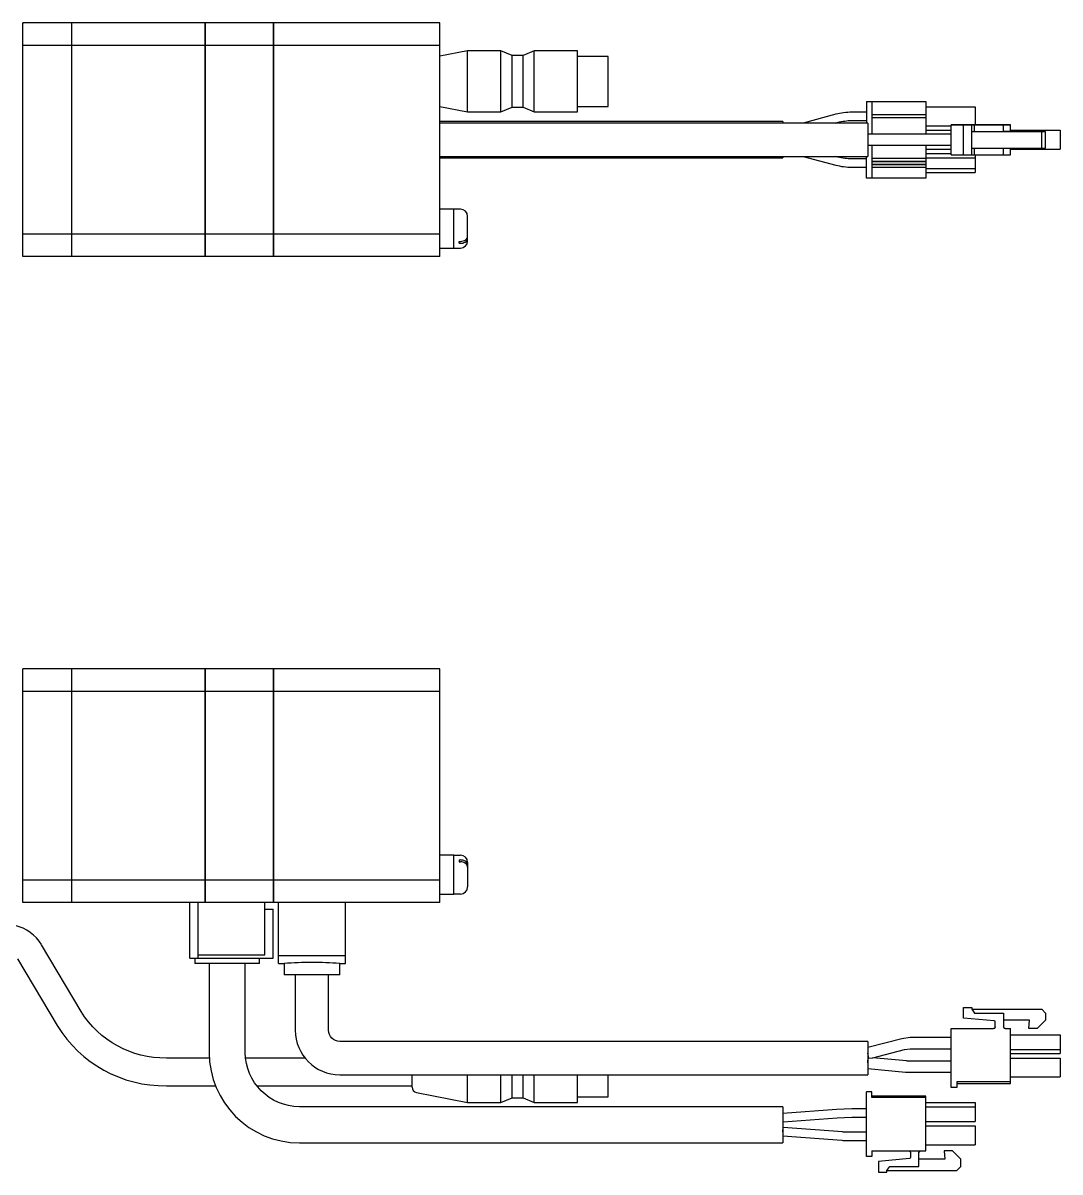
# Model space of a CAD drawing. Extents: x 0 to 874, y -8 to 516.
# Drawn here: x 243.1 to 429.7, y 309.1 to 515.9 of the extents above; entities that cross this region are included whole.
import ezdxf

# ---------------------------------------------------------------- set-up
doc = ezdxf.new("R2010")
doc.units = 0
doc.header["$LTSCALE"] = 0.5
doc.layers.add('MSM_CONTINUOUS', color=7, linetype='CONTINUOUS')

msp = doc.modelspace()

# ---------------------------------------------------------------- linework, layer by layer
at = {"layer": 'MSM_CONTINUOUS'}
for p, q in [((242.96, 515.86), (243.06, 515.76)), ((251.76, 515.86), (243.06, 515.86)), ((243.06, 473.86), (243.06, 515.86)), ((251.76, 515.86), (251.76, 473.86)), ((251.81, 515.81), (251.76, 515.81)), ((275.76, 515.86), (251.81, 515.86)), ((251.81, 515.86), (251.81, 473.86)), ((275.76, 515.86), (275.76, 473.86)), ((275.81, 515.81), (275.76, 515.81)), ((288.06, 515.86), (275.81, 515.86)), ((275.81, 515.86), (275.81, 473.86)), ((288.06, 515.86), (288.06, 473.86)), ((288.11, 515.81), (288.06, 515.81)), ((318.06, 515.86), (288.11, 515.86)), ((288.11, 515.86), (288.11, 473.86)), ((318.06, 473.86), (318.06, 515.86)), ((242.96, 511.36), (243.06, 511.32)), ((251.76, 511.83), (243.06, 511.83)), ((251.81, 511.58), (251.76, 511.58)), ((275.76, 511.83), (251.81, 511.83)), ((275.81, 511.58), (275.76, 511.58)), ((288.06, 511.83), (275.81, 511.83)), ((288.11, 511.58), (288.06, 511.58)), ((318.06, 511.83), (288.11, 511.83)), ((323.06, 510.86), (318.06, 509.88)), ((323.06, 499.86), (323.06, 510.86)), ((329.06, 510.86), (323.06, 510.86)), ((329.06, 499.86), (329.06, 510.86)), ((331.06, 510.01), (329.06, 510.86)), ((335.06, 510.86), (333.06, 510.01)), ((335.06, 499.86), (335.06, 510.86)), ((342.86, 510.86), (335.06, 510.86)), ((342.86, 499.86), (342.86, 510.86)), ((331.06, 500.71), (331.06, 510.01)), ((333.06, 510.01), (331.06, 510.01)), ((333.06, 500.71), (333.06, 510.01)), ((348.36, 509.86), (342.86, 509.86)), ((348.36, 500.86), (348.36, 509.86)), ((318.06, 500.85), (323.06, 499.86)), ((329.06, 499.86), (331.06, 500.71)), ((331.06, 500.71), (333.06, 500.71)), ((333.06, 500.71), (335.06, 499.86)), ((342.86, 500.86), (348.36, 500.86)), ((394.81, 501.76), (405.51, 501.76)), ((394.81, 501.76), (394.81, 497.86)), ((395.81, 501.76), (395.81, 495.86)), ((405.51, 501.76), (405.51, 495.86)), ((405.51, 500.76), (414.41, 500.76)), ((414.41, 500.76), (414.41, 497.56)), ((323.06, 499.86), (329.06, 499.86)), ((335.06, 499.86), (342.86, 499.86)), ((389.3, 499.43), (383.44, 497.86)), ((394.81, 499.81), (392.17, 499.81)), ((392.17, 498.31), (394.81, 498.31)), ((405.51, 499.31), (395.81, 499.31)), ((405.51, 498.81), (395.81, 498.81)), ((379.81, 498.11), (318.06, 498.11)), ((395.06, 497.86), (318.06, 497.86)), ((379.81, 498.11), (379.81, 497.86)), ((389.23, 497.86), (389.69, 497.99)), ((395.06, 497.86), (395.06, 491.86)), ((405.51, 497.36), (410.06, 497.36)), ((405.51, 496.56), (410.06, 496.56)), ((410.06, 497.56), (417.71, 497.56)), ((411.06, 497.56), (410.06, 497.56)), ((410.06, 492.16), (410.06, 497.56)), ((420.76, 497.56), (411.06, 497.56)), ((412.26, 497.56), (413.76, 497.56)), ((417.82, 497.56), (412.26, 497.56)), ((412.26, 492.16), (412.26, 497.56)), ((413.76, 497.56), (414.26, 497.56)), ((413.76, 492.16), (413.76, 497.56)), ((413.76, 496.36), (414.26, 496.36)), ((413.76, 496.36), (426.36, 496.36)), ((414.26, 497.56), (419.51, 497.56)), ((414.26, 496.36), (414.26, 497.56)), ((414.26, 496.36), (419.51, 496.36)), ((417.71, 497.56), (418.01, 497.56)), ((418.01, 497.56), (417.82, 497.56)), ((419.51, 497.56), (419.81, 497.56)), ((419.51, 496.36), (419.51, 497.56)), ((424.19, 496.36), (419.51, 496.36)), ((419.81, 496.36), (419.51, 496.36)), ((419.81, 497.56), (420.76, 497.56)), ((420.76, 496.36), (420.76, 497.56)), ((420.76, 496.56), (429.66, 496.56)), ((420.76, 496.56), (429.66, 496.56)), ((420.76, 496.56), (429.66, 496.56)), ((424.06, 496.36), (424.19, 496.36)), ((425.56, 496.36), (424.06, 496.36)), ((427.06, 496.36), (425.56, 496.36)), ((426.36, 496.36), (427.06, 496.36)), ((426.36, 493.36), (426.36, 496.36)), ((427.06, 493.36), (427.06, 496.36)), ((429.66, 496.56), (429.66, 493.16)), ((401.44, 495.86), (395.06, 495.86)), ((401.96, 495.86), (395.06, 495.86)), ((402.7, 495.86), (401.44, 495.86)), ((402.15, 495.86), (401.96, 495.86)), ((410.06, 495.86), (402.15, 495.86)), ((410.06, 495.86), (402.7, 495.86)), ((395.06, 493.86), (401.44, 493.86)), ((395.81, 493.86), (395.81, 487.96)), ((401.44, 493.86), (402.7, 493.86)), ((402.7, 493.86), (410.06, 493.86)), ((405.51, 493.86), (405.51, 487.96)), ((405.51, 493.16), (410.06, 493.16)), ((405.51, 492.36), (410.06, 492.36)), ((410.06, 492.16), (412.26, 492.16)), ((412.26, 492.16), (413.76, 492.16)), ((413.76, 493.36), (426.36, 493.36)), ((413.76, 492.16), (414.26, 492.16)), ((414.26, 492.16), (414.26, 493.36)), ((414.26, 492.16), (419.51, 492.16)), ((414.41, 492.16), (414.41, 488.96)), ((419.51, 492.16), (419.51, 493.36)), ((419.51, 492.16), (419.81, 492.16)), ((419.81, 492.16), (420.76, 492.16)), ((420.76, 492.16), (420.76, 493.36)), ((420.76, 493.16), (429.66, 493.16)), ((426.36, 493.36), (427.06, 493.36)), ((318.06, 491.86), (395.06, 491.86)), ((318.06, 491.61), (379.81, 491.61)), ((379.81, 491.86), (379.81, 491.61)), ((383.44, 491.86), (389.29, 490.29)), ((389.68, 491.74), (389.23, 491.86)), ((394.81, 491.41), (392.18, 491.41)), ((394.81, 487.96), (394.81, 491.86)), ((405.51, 491.46), (395.81, 491.46)), ((405.51, 490.96), (395.81, 490.96)), ((405.51, 490.91), (395.81, 490.91)), ((405.51, 490.41), (395.81, 490.41)), ((405.51, 490.36), (395.81, 490.36)), ((405.51, 491.61), (414.41, 491.61)), ((392.18, 489.91), (394.81, 489.91)), ((405.51, 487.96), (394.81, 487.96)), ((405.51, 489.86), (395.81, 489.86)), ((405.51, 489.71), (414.41, 489.71)), ((405.51, 488.96), (414.41, 488.96)), ((320.56, 482.36), (318.06, 482.36)), ((320.56, 475.36), (320.56, 482.36)), ((320.61, 482.31), (320.56, 482.31)), ((320.61, 475.36), (320.61, 482.36)), ((321.76, 482.36), (320.61, 482.36)), ((323.06, 476.66), (323.06, 481.06)), ((251.76, 477.89), (243.06, 477.89)), ((251.81, 478.15), (251.76, 478.15)), ((275.76, 477.89), (251.81, 477.89)), ((275.81, 478.15), (275.76, 478.15)), ((288.06, 477.89), (275.81, 477.89)), ((288.11, 478.15), (288.06, 478.15)), ((318.06, 477.89), (288.11, 477.89)), ((321.56, 476.57), (321.76, 476.57)), ((321.56, 476.22), (321.56, 476.57)), ((321.56, 476.22), (321.76, 476.22)), ((251.76, 473.86), (243.06, 473.86)), ((251.81, 473.91), (251.76, 473.91)), ((275.76, 473.86), (251.81, 473.86)), ((275.81, 473.91), (275.76, 473.91)), ((288.06, 473.86), (275.81, 473.86)), ((288.11, 473.91), (288.06, 473.91)), ((318.06, 473.86), (288.11, 473.86)), ((318.06, 475.36), (320.56, 475.36)), ((320.56, 475.41), (320.61, 475.41)), ((320.61, 475.36), (321.76, 475.36)), ((251.76, 399.64), (243.06, 399.64)), ((243.06, 357.64), (243.06, 399.64)), ((251.76, 399.64), (251.76, 357.64)), ((251.81, 399.59), (251.76, 399.59)), ((275.76, 399.64), (251.81, 399.64)), ((251.81, 399.64), (251.81, 357.64)), ((275.76, 399.64), (275.76, 357.64)), ((275.81, 399.59), (275.76, 399.59)), ((288.06, 399.64), (275.81, 399.64)), ((275.81, 399.64), (275.81, 357.64)), ((288.06, 399.64), (288.06, 357.64)), ((288.11, 399.59), (288.06, 399.59)), ((318.06, 399.64), (288.11, 399.64)), ((288.11, 399.64), (288.11, 357.64)), ((318.06, 357.64), (318.06, 399.64)), ((251.76, 395.61), (243.06, 395.61)), ((251.81, 395.35), (251.76, 395.35)), ((275.76, 395.61), (251.81, 395.61)), ((275.81, 395.35), (275.76, 395.35)), ((288.06, 395.61), (275.81, 395.61)), ((288.11, 395.35), (288.06, 395.35)), ((318.06, 395.61), (288.11, 395.61)), ((320.56, 366.14), (318.06, 366.14)), ((320.56, 359.14), (320.56, 366.14)), ((320.61, 366.09), (320.56, 366.09)), ((320.61, 359.14), (320.61, 366.14)), ((320.61, 366.14), (321.76, 366.14)), ((321.56, 365.28), (321.56, 364.93)), ((321.56, 365.28), (321.76, 365.28)), ((321.56, 364.93), (321.76, 364.93)), ((323.06, 364.84), (323.06, 360.44)), ((251.81, 361.92), (251.76, 361.92)), ((275.81, 361.92), (275.76, 361.92)), ((288.11, 361.92), (288.06, 361.92)), ((251.76, 361.67), (243.06, 361.67)), ((275.76, 361.67), (251.81, 361.67)), ((288.06, 361.67), (275.81, 361.67)), ((318.06, 361.67), (288.11, 361.67)), ((251.76, 357.64), (243.06, 357.64)), ((251.81, 357.69), (251.76, 357.69)), ((288.06, 357.64), (251.81, 357.64)), ((273.06, 347.64), (273.06, 357.64)), ((274.56, 347.64), (274.56, 357.64)), ((275.81, 357.69), (275.76, 357.69)), ((286.56, 348.24), (286.56, 357.64)), ((288.11, 357.69), (288.06, 357.69)), ((318.06, 357.64), (288.11, 357.64)), ((289.06, 346.64), (289.06, 357.64)), ((301.06, 346.64), (301.06, 357.64)), ((318.06, 359.14), (320.56, 359.14)), ((320.56, 359.19), (320.61, 359.19)), ((321.76, 359.14), (320.61, 359.14)), ((286.56, 356.44), (288.06, 356.44)), ((288.06, 347.64), (288.06, 356.44)), ((253.5, 338.03), (246.38, 350.04)), ((242.08, 347.49), (249.2, 335.48)), ((273.06, 347.64), (288.06, 347.64)), ((273.99, 347.64), (273.99, 346.64)), ((274.56, 348.24), (286.56, 348.24)), ((285.63, 346.64), (285.63, 347.64)), ((289.06, 348.07), (301.06, 348.07)), ((285.63, 346.64), (273.99, 346.64)), ((276.56, 346.64), (276.56, 330.64)), ((283.06, 330.64), (283.06, 346.64)), ((289.06, 346.64), (290.06, 346.64)), ((290.06, 346.64), (290.06, 344.64)), ((300.06, 346.64), (301.06, 346.64)), ((300.06, 344.64), (300.06, 346.64)), ((300.06, 344.64), (290.06, 344.64)), ((292.06, 344.64), (292.06, 334.64)), ((298.06, 334.64), (298.06, 344.64)), ((412.26, 336.82), (412.26, 338.74)), ((412.26, 338.74), (413.76, 338.74)), ((412.26, 338.74), (413.76, 338.74)), ((413.76, 338.74), (413.76, 338.44)), ((413.76, 338.44), (414.26, 337.74)), ((413.76, 338.44), (414.26, 337.74)), ((413.76, 338.44), (426.36, 338.44)), ((413.76, 338.44), (426.36, 338.44)), ((414.26, 337.74), (419.51, 337.74)), ((414.26, 337.74), (419.51, 337.74)), ((419.51, 337.74), (419.51, 335.24)), ((426.36, 338.44), (427.06, 337.74)), ((426.36, 338.44), (427.06, 337.74)), ((427.06, 337.74), (427.06, 336.44)), ((410.06, 334.94), (417.71, 334.94)), ((410.06, 324.34), (410.06, 334.94)), ((410.06, 334.94), (417.71, 334.94)), ((417.82, 336.34), (412.26, 336.82)), ((417.71, 334.94), (417.71, 334.94)), ((418.01, 335.24), (418.01, 336.14)), ((424.19, 336.44), (419.51, 336.44)), ((419.81, 334.94), (419.8, 334.94)), ((419.81, 334.94), (420.76, 334.94)), ((419.81, 334.94), (420.76, 334.94)), ((420.76, 325.09), (420.76, 334.94)), ((424.06, 334.94), (424.19, 336.44)), ((424.06, 334.94), (424.19, 336.44)), ((425.56, 334.94), (424.06, 334.94)), ((427.06, 336.44), (425.56, 334.94)), ((401.18, 333.12), (395.06, 331.52)), ((402.7, 333.31), (401.18, 333.12)), ((410.06, 333.31), (402.7, 333.31)), ((420.76, 333.84), (429.66, 333.84)), ((420.76, 333.84), (429.66, 333.84)), ((429.66, 333.84), (429.66, 330.44)), ((395.06, 332.64), (300.06, 332.64)), ((395.06, 332.64), (395.06, 326.64)), ((396, 329.7), (401.69, 331.18)), ((401.69, 331.18), (402.7, 331.31)), ((402.7, 331.31), (410.06, 331.31)), ((420.76, 331.19), (429.66, 331.19)), ((276.59, 329.64), (268.86, 329.64)), ((293.81, 329.64), (283.11, 329.64)), ((395.28, 329.64), (395.06, 330.49)), ((395.06, 328.79), (395.15, 329.78)), ((395.24, 329.77), (395.15, 329.78)), ((395.28, 329.64), (396, 329.7)), ((402.06, 329.12), (396, 329.7)), ((402.15, 329.11), (402.06, 329.12)), ((410.06, 329.11), (402.15, 329.11)), ((420.76, 330.44), (429.66, 330.44)), ((420.76, 329.64), (429.66, 329.64)), ((420.76, 329.64), (429.66, 329.64)), ((429.66, 329.64), (429.66, 326.24)), ((300.06, 326.64), (395.06, 326.64)), ((313.06, 324.42), (313.06, 326.64)), ((323.06, 321.64), (323.06, 326.64)), ((329.06, 321.64), (329.06, 326.64)), ((331.06, 322.49), (331.06, 326.64)), ((333.06, 322.49), (333.06, 326.64)), ((335.06, 321.64), (335.06, 326.64)), ((342.86, 321.64), (342.86, 326.64)), ((348.36, 322.64), (348.36, 326.64)), ((395.06, 327.78), (401.87, 327.13)), ((401.87, 327.13), (402.15, 327.11)), ((402.15, 327.11), (410.06, 327.11)), ((268.86, 324.64), (277.71, 324.64)), ((285.12, 324.64), (313.06, 324.64)), ((420.76, 325.34), (411.06, 325.34)), ((411.06, 325.34), (411.06, 324.34)), ((411.06, 325.09), (420.76, 325.09)), ((420.76, 326.24), (429.66, 326.24)), ((313.86, 323.44), (323.06, 321.64)), ((342.86, 322.64), (348.36, 322.64)), ((395.81, 323.54), (394.81, 323.54)), ((394.81, 311.94), (394.81, 323.54)), ((395.81, 322.54), (395.81, 323.54)), ((405.51, 322.79), (395.81, 322.79)), ((405.51, 322.54), (395.81, 322.54)), ((405.51, 312.94), (405.51, 322.79)), ((411.06, 324.34), (410.06, 324.34)), ((379.81, 320.89), (292.81, 320.89)), ((323.06, 321.64), (329.06, 321.64)), ((329.06, 321.64), (331.06, 322.49)), ((331.06, 322.49), (333.06, 322.49)), ((333.06, 322.49), (335.06, 321.64)), ((335.06, 321.64), (342.86, 321.64)), ((379.81, 320.89), (379.81, 314.39)), ((392.18, 320.51), (389.43, 320.4)), ((394.81, 320.51), (392.18, 320.51)), ((405.51, 321.64), (414.41, 321.64)), ((405.51, 320.89), (414.41, 320.89)), ((414.41, 321.64), (414.41, 318.24)), ((389.43, 320.4), (379.81, 319.64)), ((379.87, 318.14), (389.55, 318.91)), ((389.55, 318.91), (392.18, 319.01)), ((392.18, 319.01), (394.81, 319.01)), ((379.81, 316.39), (379.86, 317.13)), ((379.86, 317.13), (379.81, 317.11)), ((390.49, 316.34), (379.86, 317.13)), ((394.81, 316.31), (391.18, 316.31)), ((405.51, 318.24), (414.41, 318.24)), ((405.51, 317.44), (414.41, 317.44)), ((414.41, 317.44), (414.41, 314.04)), ((292.81, 314.39), (379.81, 314.39)), ((379.81, 315.63), (390.38, 314.84)), ((391.18, 314.81), (394.81, 314.81)), ((395.81, 312.94), (405.51, 312.94)), ((395.81, 312.94), (395.81, 311.94)), ((402.76, 312.64), (402.76, 311.74)), ((404.26, 310.14), (404.26, 312.64)), ((405.51, 314.04), (414.41, 314.04)), ((408.81, 312.94), (408.94, 311.44)), ((410.31, 312.94), (408.81, 312.94)), ((411.81, 311.44), (410.31, 312.94)), ((395.81, 311.94), (394.81, 311.94)), ((402.57, 311.54), (397.01, 311.05)), ((397.01, 311.05), (397.01, 309.14)), ((398.51, 309.44), (399.01, 310.14)), ((399.01, 310.14), (404.26, 310.14)), ((408.94, 311.44), (404.26, 311.44)), ((411.11, 309.44), (411.81, 310.14)), ((411.81, 310.14), (411.81, 311.44)), ((397.01, 309.14), (398.51, 309.14)), ((398.51, 309.14), (398.51, 309.44)), ((398.51, 309.44), (411.11, 309.44))]:
    msp.add_line(p, q, dxfattribs=at)
for centre, radius, start, end in [((392.18, 488.66), 11.15, 89.9911, 105.0006), ((392.18, 501.07), 11.15, 255.0015, 270.0068), ((321.76, 481.06), 1.3, 0, 90), ((321.78, 478.18), 1.61, 269.2584, 304.7863), ((321.76, 476.66), 1.3, 270, 360), ((321.77, 477.88), 1.66, 269.4455, 299.7231), ((322.17, 477.22), 0.891, 298.7486, 355.0367), ((322.25, 477.53), 0.809, 303.6126, 357.2927), ((321.76, 364.84), 1.3, 0, 90), ((321.77, 363.62), 1.66, 60.2769, 90.5545), ((321.78, 363.32), 1.61, 55.2137, 90.7416), ((322.17, 364.28), 0.891, 4.9633, 61.2514), ((322.25, 363.97), 0.809, 2.7073, 56.3874), ((321.76, 360.44), 1.3, 270, 360), ((239.99, 346.19), 7.46, 31.0796, 77.1249), ((295.07, 286.59), 60.26, 90.0102, 94.77), ((295.05, 286.62), 60.23, 85.2289, 89.9909), ((268.6, 347.41), 22.77, 211.5764, 270.639), ((417.71, 335.24), 0.3, 270, 0), ((417.71, 335.24), 0.3, 270, 0), ((417.81, 336.14), 0.2, 0, 85), ((419.81, 335.24), 0.3, 180, 270), ((300.06, 334.64), 8, 180, 270), ((292.81, 330.64), 16.25, 180, 270), ((314.06, 324.42), 1, 180, 258.8813), ((379.87, 318.22), 0.0773, 219.0479, 269.5838), ((391.18, 325.56), 10.75, 265.7108, 270)]:
    msp.add_arc(centre, radius, start, end, dxfattribs=at)
at = {"layer": 'MSM_CONTINUOUS', "extrusion": (0, 0, -1)}
for centre, radius, start, end in [((-392.18, 488.66), 9.65, 75.0035, 90.008), ((-392.18, 501.07), 9.65, 269.9899, 284.9986), ((-268.61, 347.42), 17.79, 269.2024, 328.1448), ((-417.71, 335.24), 0.3, 180, 270), ((-417.71, 335.24), 0.3, 180, 270), ((-419.81, 335.24), 0.3, 270, 0), ((-419.81, 335.24), 0.3, 270, 0), ((-300.06, 334.64), 2, 270, 360), ((-292.81, 330.64), 9.75, 270, 360), ((-391.18, 325.56), 9.25, 270, 274.2892), ((-402.46, 312.64), 0.3, 90, 180), ((-404.56, 312.64), 0.3, 0, 90), ((-402.56, 311.74), 0.2, 180, 265)]:
    msp.add_arc(centre, radius, start, end, dxfattribs=at)

doc.saveas('drawing.dxf')
